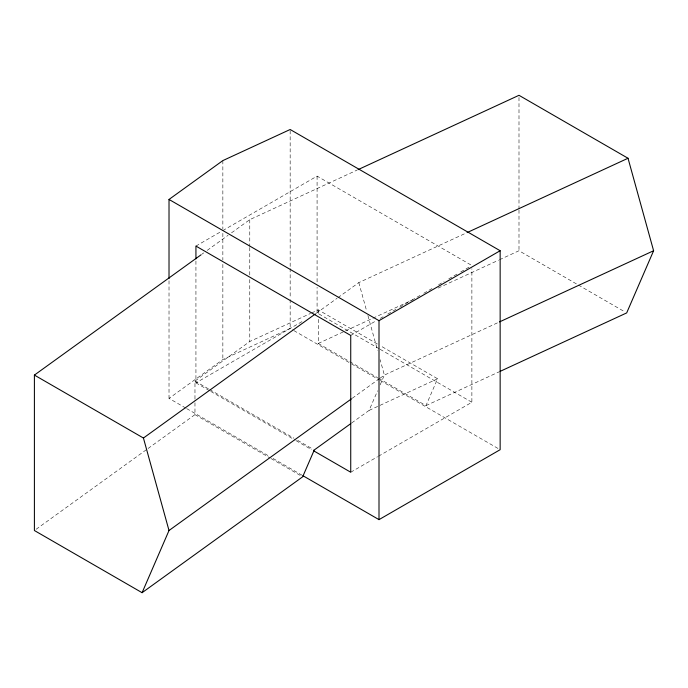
<?xml version="1.0" encoding="UTF-8"?>
<svg xmlns="http://www.w3.org/2000/svg" width="688" height="688" viewBox="0 0 688 688"><rect width="100%" height="100%" fill="white"/><g stroke="black" fill="none" stroke-linecap="round" stroke-linejoin="round"><path stroke-width="0.52" stroke-dasharray="3.44 2.58" d="M351.697 422.957L369.095 410.401L377.583 390.784M380.137 384.893L384.386 375.089L380.12 359.669M378.615 378.288L425.958 405.619L437.594 378.761L380.249 345.651M202.005 254.121L203.743 252.874M207.217 250.363L228.063 235.322M231.538 232.819L249.77 219.653L357.072 170.099M185.743 408.053L169.016 398.395L222.852 359.54L290.164 328.451L292.95 330.068M194.971 398.902L194.971 381.066L249.77 341.515L310.555 313.436M316.256 313.315L337.094 298.274M337.963 297.646L358.809 282.605L466.103 233.043M36.137 529.27L147.232 449.083M148.101 448.464L194.971 414.632L194.971 399.952M352.247 398.275L379.174 378.847M380.043 378.219L384.386 375.089L498.508 322.371M195.934 246.072L221.828 231.125M222.757 230.592L317.082 176.128L470.962 264.966M195.934 261.036L195.934 382.855L304.139 320.384M350.734 335.443L375.708 321.029M380.326 318.363L383.104 316.755M387.731 314.089L396.056 309.282M399.754 307.149L408.07 302.342M411.777 300.209L420.093 295.401M423.799 293.269L432.116 288.461M438.591 284.72L444.138 281.521M448.765 278.846L457.09 274.048M460.788 271.906L469.113 267.107M350.734 472.226L377.557 456.746M378.477 456.213L471.882 402.282L471.882 268.707M311.518 312.997L318.277 309.875L379.32 345.118M318.277 319.318L318.277 343.45L408.887 301.593M409.867 301.146L412.783 299.796M438.118 288.091L498.533 260.193M499.505 259.746L518.993 250.742L577.473 284.505M369.095 410.401L437.594 378.761M425.958 405.619L499.041 371.873M578.402 285.047L624.824 311.845M379.191 348.764L317.082 312.911L317.082 287.266M380.12 349.306L471.882 402.282M318.277 343.45L348.911 361.131M349.839 361.673L377.686 377.746M293.879 330.601L350.562 363.324M351.491 363.857L379.363 379.957M380.292 380.49L500.15 449.694M194.971 381.066L208.851 389.073M209.771 389.606L293.939 438.204M297.637 440.337L313.367 449.419M195.934 382.855L209.84 390.879M210.769 391.42L295.118 440.114M296.046 440.655L311.802 449.754M186.672 408.595L269.369 456.333M273.084 458.483L301.886 475.107M194.971 414.632L270.169 458.053M271.098 458.586L300.802 475.735M358.809 282.605L366.764 311.38M367.899 315.482L377.566 350.424M518.993 97.455L518.993 208.937M518.993 210.012L518.993 250.742M318.277 309.875L318.277 315.121M317.082 176.128L317.082 282.992M290.164 130.565L290.164 267.486M290.164 268.552L290.164 298.506M290.164 299.572L290.164 328.451M249.77 219.653L249.77 246.381M249.77 247.448L249.77 275.243M249.77 279.517L249.77 341.515M222.852 160.588L222.852 229.044M222.852 233.327L222.852 260.064M222.852 264.347L222.852 359.54M169.016 280.738L169.016 398.395"/><path stroke-width="1.03" d="M201.137 254.749L34.4 375.089L34.4 530.517L142.089 592.695L169.007 530.517L351.379 398.902M358.044 169.644L518.993 95.305L628.024 158.257L653.6 250.742L626.682 312.911L500.013 371.417M169.016 278.597L169.016 199.443L222.852 160.588L290.164 129.499L500.15 250.733L500.15 449.694L379.002 519.638L302.815 475.649M34.4 375.089L143.431 438.032L315.388 313.943M350.828 423.584L314.287 449.952L302.66 476.81L142.089 592.695M169.016 199.443L379.002 320.677L500.15 250.733M467.083 232.596L628.024 158.257M499.479 321.924L653.6 250.742M313.659 450.821L350.734 472.226L350.734 335.443L195.934 246.072L195.934 258.894M143.431 438.032L169.007 530.517M379.002 320.677L379.002 519.638"/></g></svg>
